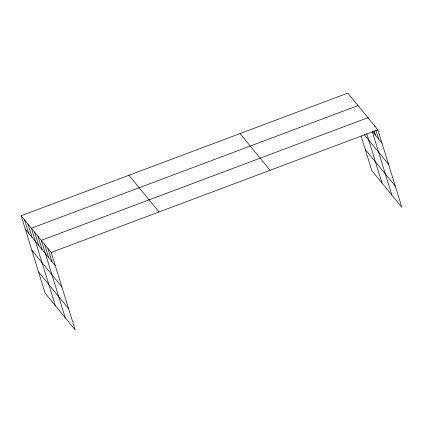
<?xml version="1.0" encoding="UTF-8"?>
<svg xmlns="http://www.w3.org/2000/svg" width="423" height="423" viewBox="0 0 423 423"><rect width="100%" height="100%" fill="white"/><g stroke="black" fill="none" stroke-linecap="round" stroke-linejoin="round"><path stroke-width="0.63" d="M21.15 215.73L51.204 252.436L75.183 329.903L45.129 293.192L21.15 215.73L347.817 93.097L377.871 129.808L401.85 207.27L371.796 170.564L361.115 136.063M358.032 105.581L31.371 228.209L55.35 305.676M51.204 252.436L377.871 129.808M372.489 131.511L381.99 143.122M364.166 134.514L388.547 164.288M365.239 149.393L395.299 186.104M240.015 133.568L270.07 170.273M128.952 175.259L159.006 211.971M25.269 229.039L55.328 265.75M31.825 250.21L61.88 286.921M38.578 272.021L68.632 308.732M374.567 125.768L374.937 126.979M375.878 130.004L378.685 139.082M374.069 130.807L375.381 135.043M368.327 118.905L367.952 117.694L41.29 240.322L65.269 317.789M372.266 131.627L391.931 195.156M366.778 133.837L382.011 183.043M47.899 248.401L52.018 261.71M44.595 244.362L48.714 257.676M37.98 236.283L42.104 249.596M34.675 232.248L38.794 245.557M27.96 224.047L32.085 237.361M24.555 219.886L28.679 233.2"/></g></svg>
